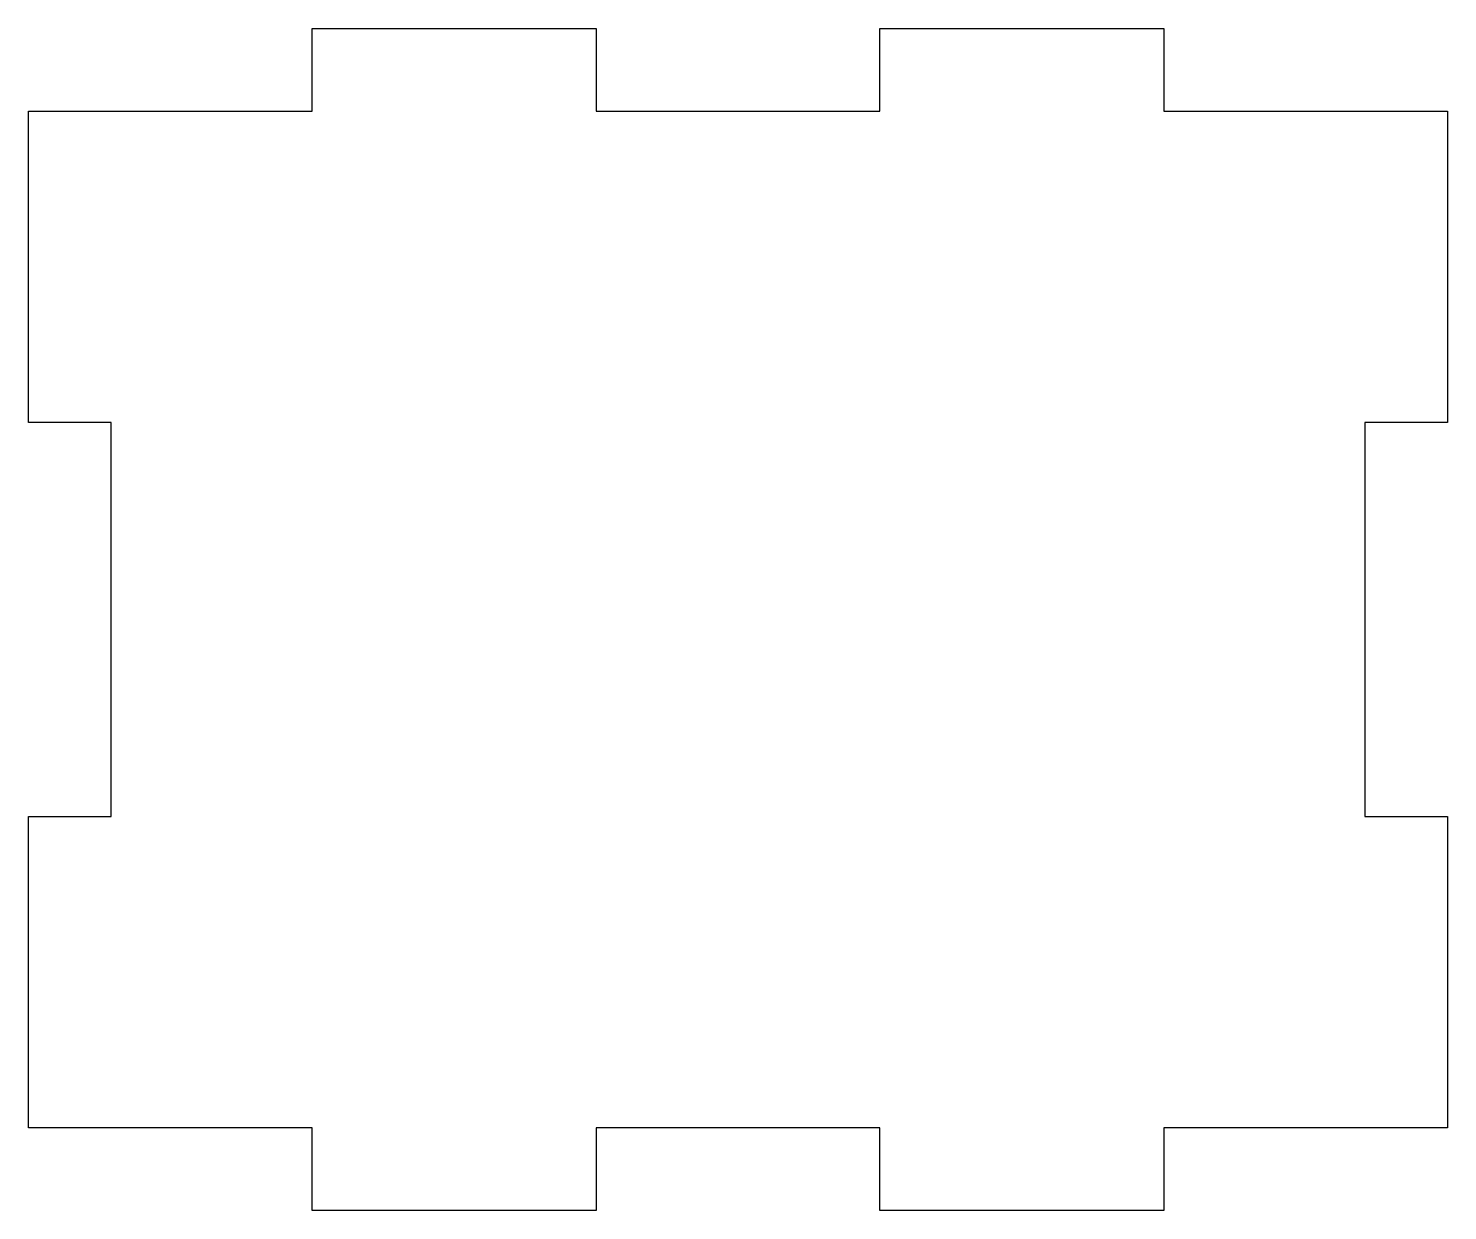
# Model space of a CAD drawing. Header units: millimetres. Extents: x 0 to 60, y -50 to 0.
import ezdxf

# ---------------------------------------------------------------- set-up
doc = ezdxf.new("R2010")
doc.units = ezdxf.units.MM
doc.layers.get('0').update_dxf_attribs({"linetype": 'CONTINUOUS'})

msp = doc.modelspace()

# ---------------------------------------------------------------- linework, layer by layer
msp.add_lwpolyline([(60, -3.5), (60, -16.667), (56.5, -16.667), (56.5, -33.333), (60, -33.333), (60, -46.5), (48, -46.5), (48, -50), (36, -50), (36, -46.5), (24, -46.5), (24, -50), (12, -50), (12, -46.5), (0, -46.5), (0, -33.333), (3.5, -33.333), (3.5, -16.667), (0, -16.667), (0, -3.5), (12, -3.5), (12, 0), (24, 0), (24, -3.5), (36, -3.5), (36, 0), (48, 0), (48, -3.5)], close=True)

doc.saveas('drawing.dxf')
